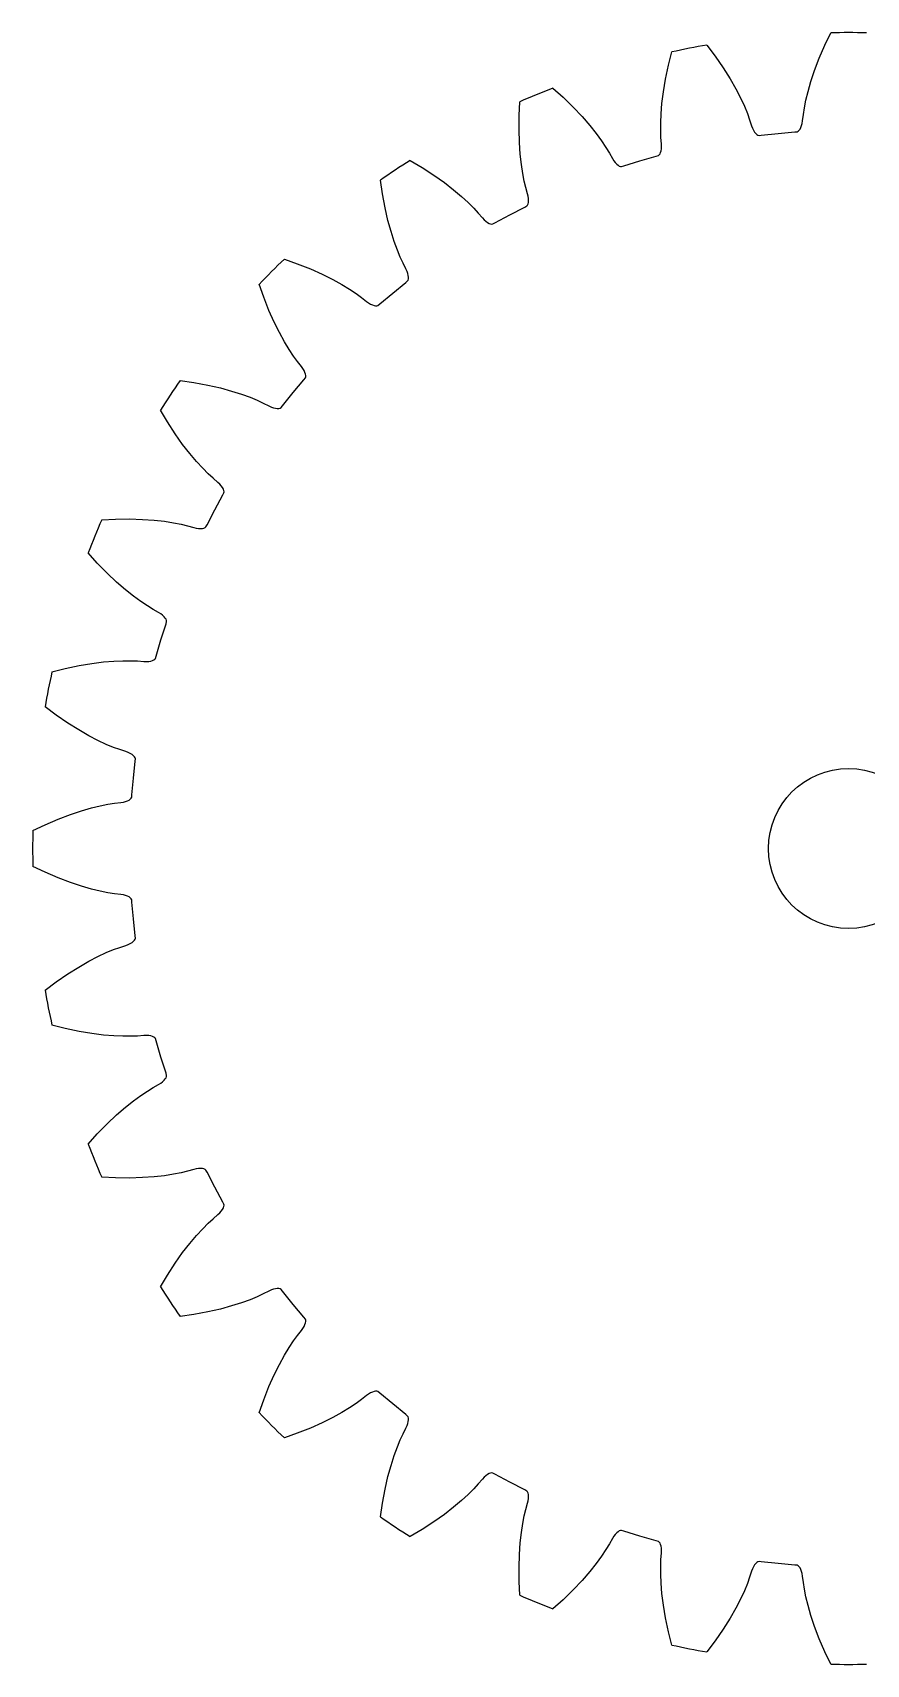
# Model space of a CAD drawing. Extents: x -30.6 to 30.6, y -30.6 to 30.6.
# Drawn here: x -30.6 to 0.7, y -30.6 to 30.6 of the extents above; entities that cross this region are included whole.
import ezdxf

# ---------------------------------------------------------------- set-up
doc = ezdxf.new("R2010")
doc.units = 0

msp = doc.modelspace()

# ---------------------------------------------------------------- linework, layer by layer
msp.add_circle((0, 0), 3)
msp.add_circle((0, 0), 3)
at = {"layer": 'layer0'}
for p, q in [((-5.313, 30.135), (-5.004, 29.722)), ((-1.1, 29.64), (-0.891, 30.127)), ((-0.891, 30.127), (-0.669, 30.593)), ((-6.751, 29.374), (-6.624, 29.874)), ((-5.004, 29.722), (-4.703, 29.285)), ((-1.273, 29.185), (-1.1, 29.64)), ((-6.943, 28.376), (-6.862, 28.855)), ((-6.862, 28.855), (-6.751, 29.374)), ((-4.703, 29.285), (-4.445, 28.873)), ((-4.445, 28.873), (-4.229, 28.494)), ((-1.519, 28.398), (-1.411, 28.772)), ((-1.411, 28.772), (-1.273, 29.185)), ((-11.09, 28.52), (-10.706, 28.175)), ((-10.706, 28.175), (-10.326, 27.804)), ((-6.997, 27.944), (-6.943, 28.376)), ((-4.229, 28.494), (-4.051, 28.149)), ((-1.6, 28.064), (-1.519, 28.398)), ((-12.352, 27.493), (-12.325, 28.008)), ((-10.326, 27.804), (-9.992, 27.451)), ((-7.044, 27.213), (-7.03, 27.556)), ((-7.03, 27.556), (-6.997, 27.944)), ((-4.051, 28.149), (-3.906, 27.837)), ((-3.906, 27.837), (-3.794, 27.566)), ((-3.794, 27.566), (-3.709, 27.334)), ((-1.695, 27.532), (-1.657, 27.777)), ((-1.657, 27.777), (-1.6, 28.064)), ((-12.359, 26.962), (-12.352, 27.493)), ((-12.345, 26.476), (-12.359, 26.962)), ((-9.992, 27.451), (-9.707, 27.122)), ((-9.707, 27.122), (-9.464, 26.818)), ((-7.044, 26.92), (-7.044, 27.213)), ((-3.709, 27.334), (-3.635, 27.107)), ((-3.635, 27.107), (-3.599, 27.015)), ((-3.599, 27.015), (-3.561, 26.936)), ((-3.561, 26.936), (-3.521, 26.871)), ((-1.886, 26.904), (-1.851, 26.937)), ((-1.851, 26.937), (-1.819, 26.982)), ((-1.819, 26.982), (-1.789, 27.041)), ((-1.789, 27.041), (-1.763, 27.113)), ((-1.763, 27.113), (-1.741, 27.198)), ((-1.741, 27.198), (-1.723, 27.296)), ((-1.723, 27.296), (-1.695, 27.532)), ((-12.314, 26.042), (-12.345, 26.476)), ((-9.464, 26.818), (-9.262, 26.54)), ((-9.262, 26.54), (-9.099, 26.296)), ((-7.034, 26.673), (-7.044, 26.92)), ((-7.015, 26.435), (-7.034, 26.673)), ((-7.019, 26.248), (-7.013, 26.336)), ((-7.013, 26.336), (-7.015, 26.435)), ((-3.521, 26.871), (-3.48, 26.819)), ((-3.48, 26.819), (-3.439, 26.78)), ((-3.439, 26.78), (-3.399, 26.755)), ((-3.399, 26.755), (-3.358, 26.744)), ((-3.358, 26.744), (-3.272, 26.751)), ((-3.272, 26.751), (-2.642, 26.82)), ((-2.642, 26.82), (-2.01, 26.875)), ((-2.01, 26.875), (-1.923, 26.885)), ((-1.923, 26.885), (-1.886, 26.904)), ((-16.44, 25.808), (-15.997, 25.545)), ((-12.271, 25.655), (-12.314, 26.042)), ((-9.099, 26.296), (-8.97, 26.085)), ((-8.97, 26.085), (-8.853, 25.877)), ((-8.853, 25.877), (-8.8, 25.794)), ((-8.8, 25.794), (-8.747, 25.724)), ((-8.747, 25.724), (-8.695, 25.668)), ((-8.428, 25.598), (-7.823, 25.79)), ((-7.823, 25.79), (-7.214, 25.967)), ((-7.214, 25.967), (-7.131, 25.993)), ((-7.131, 25.993), (-7.099, 26.019)), ((-7.099, 26.019), (-7.071, 26.058)), ((-7.071, 26.058), (-7.048, 26.109)), ((-7.048, 26.109), (-7.03, 26.173)), ((-7.03, 26.173), (-7.019, 26.248)), ((-15.997, 25.545), (-15.552, 25.256)), ((-15.552, 25.256), (-15.156, 24.974)), ((-12.218, 25.316), (-12.271, 25.655)), ((-12.161, 25.028), (-12.218, 25.316)), ((-8.695, 25.668), (-8.645, 25.624)), ((-8.645, 25.624), (-8.598, 25.595)), ((-8.598, 25.595), (-8.553, 25.578)), ((-8.553, 25.578), (-8.511, 25.574)), ((-8.511, 25.574), (-8.428, 25.598)), ((-17.478, 24.555), (-17.552, 25.065)), ((-17.382, 24.033), (-17.478, 24.555)), ((-15.156, 24.974), (-14.811, 24.707)), ((-14.811, 24.707), (-14.514, 24.456)), ((-12.102, 24.788), (-12.161, 25.028)), ((-12.038, 24.559), (-12.102, 24.788)), ((-12.017, 24.462), (-12.038, 24.559)), ((-17.273, 23.559), (-17.382, 24.033)), ((-14.514, 24.456), (-14.262, 24.223)), ((-14.262, 24.223), (-14.054, 24.016)), ((-14.054, 24.016), (-13.887, 23.834)), ((-12.704, 23.768), (-12.142, 24.06)), ((-12.142, 24.06), (-12.065, 24.102)), ((-12.065, 24.102), (-12.039, 24.134)), ((-12.039, 24.134), (-12.019, 24.178)), ((-12.019, 24.178), (-12.006, 24.232)), ((-12.005, 24.375), (-12.017, 24.462)), ((-12.006, 24.232), (-12.001, 24.298)), ((-12.001, 24.298), (-12.005, 24.375)), ((-17.158, 23.139), (-17.273, 23.559)), ((-13.887, 23.834), (-13.732, 23.653)), ((-13.732, 23.653), (-13.663, 23.582)), ((-13.663, 23.582), (-13.598, 23.523)), ((-13.598, 23.523), (-13.536, 23.478)), ((-13.536, 23.478), (-13.478, 23.445)), ((-13.478, 23.445), (-13.426, 23.426)), ((-13.426, 23.426), (-13.379, 23.418)), ((-13.379, 23.418), (-13.337, 23.423)), ((-13.337, 23.423), (-13.26, 23.462)), ((-13.26, 23.462), (-12.704, 23.768)), ((-17.04, 22.768), (-17.158, 23.139)), ((-16.922, 22.446), (-17.04, 22.768)), ((-21.16, 22.105), (-20.673, 21.933)), ((-16.81, 22.175), (-16.922, 22.446)), ((-16.706, 21.951), (-16.81, 22.175)), ((-20.673, 21.933), (-20.18, 21.736)), ((-20.18, 21.736), (-19.737, 21.537)), ((-19.737, 21.537), (-19.347, 21.343)), ((-16.598, 21.738), (-16.706, 21.951)), ((-16.558, 21.647), (-16.598, 21.738)), ((-16.529, 21.564), (-16.558, 21.647)), ((-16.511, 21.49), (-16.529, 21.564)), ((-16.503, 21.425), (-16.511, 21.49)), ((-16.505, 21.368), (-16.503, 21.425)), ((-21.933, 20.673), (-22.105, 21.16)), ((-19.347, 21.343), (-19.006, 21.154)), ((-19.006, 21.154), (-18.713, 20.976)), ((-18.713, 20.976), (-18.469, 20.813)), ((-18.469, 20.813), (-18.27, 20.667)), ((-17.582, 20.425), (-17.097, 20.833)), ((-17.097, 20.833), (-16.602, 21.229)), ((-16.602, 21.229), (-16.536, 21.285)), ((-16.536, 21.285), (-16.516, 21.322)), ((-16.516, 21.322), (-16.505, 21.368)), ((-21.736, 20.18), (-21.933, 20.673)), ((-18.27, 20.667), (-18.082, 20.52)), ((-18.082, 20.52), (-18.001, 20.463)), ((-18.001, 20.463), (-17.925, 20.419)), ((-17.925, 20.419), (-17.856, 20.386)), ((-17.856, 20.386), (-17.793, 20.365)), ((-17.793, 20.365), (-17.738, 20.356)), ((-17.738, 20.356), (-17.69, 20.358)), ((-17.69, 20.358), (-17.65, 20.371)), ((-17.65, 20.371), (-17.582, 20.425)), ((-21.537, 19.737), (-21.736, 20.18)), ((-21.343, 19.347), (-21.537, 19.737)), ((-21.154, 19.006), (-21.343, 19.347)), ((-20.976, 18.713), (-21.154, 19.006)), ((-20.813, 18.469), (-20.976, 18.713)), ((-20.667, 18.27), (-20.813, 18.469)), ((-20.52, 18.082), (-20.667, 18.27)), ((-20.463, 18.001), (-20.52, 18.082)), ((-20.419, 17.925), (-20.463, 18.001)), ((-20.386, 17.856), (-20.419, 17.925)), ((-20.365, 17.793), (-20.386, 17.856)), ((-20.356, 17.738), (-20.365, 17.793)), ((-25.065, 17.552), (-24.555, 17.478)), ((-24.555, 17.478), (-24.033, 17.382)), ((-24.033, 17.382), (-23.559, 17.273)), ((-23.559, 17.273), (-23.139, 17.158)), ((-23.139, 17.158), (-22.768, 17.04)), ((-20.833, 17.097), (-20.425, 17.582)), ((-20.425, 17.582), (-20.371, 17.65)), ((-20.371, 17.65), (-20.358, 17.69)), ((-20.358, 17.69), (-20.356, 17.738)), ((-22.768, 17.04), (-22.446, 16.922)), ((-22.446, 16.922), (-22.175, 16.81)), ((-22.175, 16.81), (-21.951, 16.706)), ((-21.951, 16.706), (-21.738, 16.598)), ((-21.738, 16.598), (-21.647, 16.558)), ((-21.647, 16.558), (-21.564, 16.529)), ((-21.564, 16.529), (-21.49, 16.511)), ((-21.322, 16.516), (-21.285, 16.536)), ((-21.285, 16.536), (-21.229, 16.602)), ((-21.229, 16.602), (-20.833, 17.097)), ((-25.545, 15.997), (-25.808, 16.44)), ((-25.256, 15.552), (-25.545, 15.997)), ((-21.49, 16.511), (-21.425, 16.503)), ((-21.425, 16.503), (-21.368, 16.505)), ((-21.368, 16.505), (-21.322, 16.516)), ((-24.974, 15.156), (-25.256, 15.552)), ((-24.707, 14.811), (-24.974, 15.156)), ((-24.456, 14.514), (-24.707, 14.811)), ((-24.223, 14.262), (-24.456, 14.514)), ((-24.016, 14.054), (-24.223, 14.262)), ((-23.834, 13.887), (-24.016, 14.054)), ((-23.653, 13.732), (-23.834, 13.887)), ((-23.582, 13.663), (-23.653, 13.732)), ((-23.523, 13.598), (-23.582, 13.663)), ((-23.478, 13.536), (-23.523, 13.598)), ((-23.445, 13.478), (-23.478, 13.536)), ((-23.426, 13.426), (-23.445, 13.478)), ((-23.768, 12.704), (-23.462, 13.26)), ((-23.462, 13.26), (-23.423, 13.337)), ((-23.418, 13.379), (-23.426, 13.426)), ((-23.423, 13.337), (-23.418, 13.379)), ((-28.008, 12.325), (-27.493, 12.352)), ((-27.493, 12.352), (-26.962, 12.359)), ((-26.962, 12.359), (-26.476, 12.345)), ((-26.476, 12.345), (-26.042, 12.314)), ((-26.042, 12.314), (-25.655, 12.271)), ((-25.655, 12.271), (-25.316, 12.218)), ((-24.06, 12.142), (-23.768, 12.704)), ((-25.316, 12.218), (-25.028, 12.161)), ((-25.028, 12.161), (-24.788, 12.102)), ((-24.788, 12.102), (-24.559, 12.038)), ((-24.559, 12.038), (-24.462, 12.017)), ((-24.462, 12.017), (-24.375, 12.005)), ((-24.375, 12.005), (-24.298, 12.001)), ((-24.298, 12.001), (-24.232, 12.006)), ((-24.232, 12.006), (-24.178, 12.019)), ((-24.178, 12.019), (-24.134, 12.039)), ((-24.134, 12.039), (-24.102, 12.065)), ((-24.102, 12.065), (-24.06, 12.142)), ((-28.175, 10.706), (-28.52, 11.09)), ((-27.804, 10.326), (-28.175, 10.706)), ((-27.451, 9.992), (-27.804, 10.326)), ((-27.122, 9.707), (-27.451, 9.992)), ((-26.818, 9.464), (-27.122, 9.707)), ((-26.54, 9.262), (-26.818, 9.464)), ((-26.296, 9.099), (-26.54, 9.262)), ((-26.085, 8.97), (-26.296, 9.099)), ((-25.877, 8.853), (-26.085, 8.97)), ((-25.794, 8.8), (-25.877, 8.853)), ((-25.724, 8.747), (-25.794, 8.8)), ((-25.668, 8.695), (-25.724, 8.747)), ((-25.624, 8.645), (-25.668, 8.695)), ((-25.595, 8.598), (-25.624, 8.645)), ((-25.578, 8.553), (-25.595, 8.598)), ((-25.79, 7.823), (-25.598, 8.428)), ((-25.598, 8.428), (-25.574, 8.511)), ((-25.574, 8.511), (-25.578, 8.553)), ((-25.967, 7.214), (-25.79, 7.823)), ((-29.874, 6.624), (-29.374, 6.751)), ((-29.374, 6.751), (-28.855, 6.862)), ((-28.855, 6.862), (-28.376, 6.943)), ((-28.376, 6.943), (-27.944, 6.997)), ((-27.944, 6.997), (-27.556, 7.03)), ((-27.556, 7.03), (-27.213, 7.044)), ((-27.213, 7.044), (-26.92, 7.044)), ((-26.92, 7.044), (-26.673, 7.034)), ((-26.673, 7.034), (-26.435, 7.015)), ((-26.435, 7.015), (-26.336, 7.013)), ((-26.336, 7.013), (-26.248, 7.019)), ((-26.248, 7.019), (-26.173, 7.03)), ((-26.173, 7.03), (-26.109, 7.048)), ((-26.109, 7.048), (-26.058, 7.071)), ((-26.058, 7.071), (-26.019, 7.099)), ((-26.019, 7.099), (-25.993, 7.131)), ((-25.993, 7.131), (-25.967, 7.214)), ((-29.722, 5.004), (-30.135, 5.313)), ((-29.285, 4.703), (-29.722, 5.004)), ((-28.873, 4.445), (-29.285, 4.703)), ((-28.494, 4.229), (-28.873, 4.445)), ((-28.149, 4.051), (-28.494, 4.229)), ((-27.837, 3.906), (-28.149, 4.051)), ((-27.566, 3.794), (-27.837, 3.906)), ((-27.334, 3.709), (-27.566, 3.794)), ((-27.107, 3.635), (-27.334, 3.709)), ((-27.015, 3.599), (-27.107, 3.635)), ((-26.936, 3.561), (-27.015, 3.599)), ((-26.871, 3.521), (-26.936, 3.561)), ((-26.819, 3.48), (-26.871, 3.521)), ((-26.82, 2.642), (-26.751, 3.272)), ((-26.78, 3.439), (-26.819, 3.48)), ((-26.755, 3.399), (-26.78, 3.439)), ((-26.744, 3.358), (-26.755, 3.399)), ((-26.751, 3.272), (-26.744, 3.358)), ((-26.875, 2.01), (-26.82, 2.642)), ((-26.982, 1.819), (-26.937, 1.851)), ((-26.937, 1.851), (-26.904, 1.886)), ((-26.904, 1.886), (-26.885, 1.923)), ((-26.885, 1.923), (-26.875, 2.01)), ((-29.64, 1.1), (-29.185, 1.273)), ((-29.185, 1.273), (-28.772, 1.411)), ((-28.772, 1.411), (-28.398, 1.519)), ((-28.398, 1.519), (-28.064, 1.6)), ((-28.064, 1.6), (-27.777, 1.657)), ((-27.777, 1.657), (-27.532, 1.695)), ((-27.532, 1.695), (-27.296, 1.723)), ((-27.296, 1.723), (-27.198, 1.741)), ((-27.198, 1.741), (-27.113, 1.763)), ((-27.113, 1.763), (-27.041, 1.789)), ((-27.041, 1.789), (-26.982, 1.819)), ((-30.593, 0.669), (-30.127, 0.891)), ((-30.127, 0.891), (-29.64, 1.1)), ((-30.127, -0.891), (-30.593, -0.669)), ((-29.64, -1.1), (-30.127, -0.891)), ((-29.185, -1.273), (-29.64, -1.1)), ((-28.772, -1.411), (-29.185, -1.273)), ((-28.398, -1.519), (-28.772, -1.411)), ((-28.064, -1.6), (-28.398, -1.519)), ((-27.777, -1.657), (-28.064, -1.6)), ((-27.532, -1.695), (-27.777, -1.657)), ((-27.296, -1.723), (-27.532, -1.695)), ((-27.198, -1.741), (-27.296, -1.723)), ((-27.113, -1.763), (-27.198, -1.741)), ((-27.041, -1.789), (-27.113, -1.763)), ((-26.982, -1.819), (-27.041, -1.789)), ((-26.937, -1.851), (-26.982, -1.819)), ((-26.904, -1.886), (-26.937, -1.851)), ((-26.885, -1.923), (-26.904, -1.886)), ((-26.875, -2.01), (-26.885, -1.923)), ((-26.82, -2.642), (-26.875, -2.01)), ((-26.751, -3.272), (-26.82, -2.642)), ((-27.334, -3.709), (-27.107, -3.635)), ((-27.107, -3.635), (-27.015, -3.599)), ((-27.015, -3.599), (-26.936, -3.561)), ((-26.936, -3.561), (-26.871, -3.521)), ((-26.871, -3.521), (-26.819, -3.48)), ((-26.819, -3.48), (-26.78, -3.439)), ((-26.78, -3.439), (-26.755, -3.399)), ((-26.755, -3.399), (-26.744, -3.358)), ((-26.744, -3.358), (-26.751, -3.272)), ((-28.873, -4.445), (-28.494, -4.229)), ((-28.494, -4.229), (-28.149, -4.051)), ((-28.149, -4.051), (-27.837, -3.906)), ((-27.837, -3.906), (-27.566, -3.794)), ((-27.566, -3.794), (-27.334, -3.709)), ((-29.722, -5.004), (-29.285, -4.703)), ((-29.285, -4.703), (-28.873, -4.445)), ((-30.135, -5.313), (-29.722, -5.004)), ((-29.374, -6.751), (-29.874, -6.624)), ((-28.855, -6.862), (-29.374, -6.751)), ((-28.376, -6.943), (-28.855, -6.862)), ((-27.944, -6.997), (-28.376, -6.943)), ((-27.556, -7.03), (-27.944, -6.997)), ((-27.213, -7.044), (-27.556, -7.03)), ((-26.92, -7.044), (-27.213, -7.044)), ((-26.673, -7.034), (-26.92, -7.044)), ((-26.435, -7.015), (-26.673, -7.034)), ((-26.336, -7.013), (-26.435, -7.015)), ((-26.248, -7.019), (-26.336, -7.013)), ((-26.173, -7.03), (-26.248, -7.019)), ((-26.109, -7.048), (-26.173, -7.03)), ((-26.058, -7.071), (-26.109, -7.048)), ((-26.019, -7.099), (-26.058, -7.071)), ((-25.993, -7.131), (-26.019, -7.099)), ((-25.967, -7.214), (-25.993, -7.131)), ((-25.79, -7.823), (-25.967, -7.214)), ((-25.598, -8.428), (-25.79, -7.823)), ((-25.574, -8.511), (-25.598, -8.428)), ((-25.595, -8.598), (-25.578, -8.553)), ((-25.578, -8.553), (-25.574, -8.511)), ((-26.54, -9.262), (-26.296, -9.099)), ((-26.296, -9.099), (-26.085, -8.97)), ((-26.085, -8.97), (-25.877, -8.853)), ((-25.877, -8.853), (-25.794, -8.8)), ((-25.794, -8.8), (-25.724, -8.747)), ((-25.724, -8.747), (-25.668, -8.695)), ((-25.668, -8.695), (-25.624, -8.645)), ((-25.624, -8.645), (-25.595, -8.598)), ((-27.451, -9.992), (-27.122, -9.707)), ((-27.122, -9.707), (-26.818, -9.464)), ((-26.818, -9.464), (-26.54, -9.262)), ((-28.175, -10.706), (-27.804, -10.326)), ((-27.804, -10.326), (-27.451, -9.992)), ((-28.52, -11.09), (-28.175, -10.706)), ((-25.316, -12.218), (-25.655, -12.271)), ((-25.028, -12.161), (-25.316, -12.218)), ((-24.788, -12.102), (-25.028, -12.161)), ((-24.559, -12.038), (-24.788, -12.102)), ((-24.462, -12.017), (-24.559, -12.038)), ((-24.375, -12.005), (-24.462, -12.017)), ((-24.298, -12.001), (-24.375, -12.005)), ((-24.232, -12.006), (-24.298, -12.001)), ((-24.178, -12.019), (-24.232, -12.006)), ((-24.134, -12.039), (-24.178, -12.019)), ((-24.102, -12.065), (-24.134, -12.039)), ((-24.06, -12.142), (-24.102, -12.065)), ((-23.768, -12.704), (-24.06, -12.142)), ((-27.493, -12.352), (-28.008, -12.325)), ((-26.962, -12.359), (-27.493, -12.352)), ((-26.476, -12.345), (-26.962, -12.359)), ((-26.042, -12.314), (-26.476, -12.345)), ((-25.655, -12.271), (-26.042, -12.314)), ((-23.462, -13.26), (-23.768, -12.704)), ((-23.423, -13.337), (-23.462, -13.26)), ((-23.445, -13.478), (-23.426, -13.426)), ((-23.426, -13.426), (-23.418, -13.379)), ((-23.418, -13.379), (-23.423, -13.337)), ((-24.223, -14.262), (-24.016, -14.054)), ((-24.016, -14.054), (-23.834, -13.887)), ((-23.834, -13.887), (-23.653, -13.732)), ((-23.653, -13.732), (-23.582, -13.663)), ((-23.582, -13.663), (-23.523, -13.598)), ((-23.523, -13.598), (-23.478, -13.536)), ((-23.478, -13.536), (-23.445, -13.478)), ((-24.707, -14.811), (-24.456, -14.514)), ((-24.456, -14.514), (-24.223, -14.262)), ((-25.256, -15.552), (-24.974, -15.156)), ((-24.974, -15.156), (-24.707, -14.811)), ((-25.545, -15.997), (-25.256, -15.552)), ((-25.808, -16.44), (-25.545, -15.997)), ((-21.49, -16.511), (-21.564, -16.529)), ((-21.425, -16.503), (-21.49, -16.511)), ((-21.368, -16.505), (-21.425, -16.503)), ((-21.322, -16.516), (-21.368, -16.505)), ((-21.285, -16.536), (-21.322, -16.516)), ((-22.768, -17.04), (-23.139, -17.158)), ((-22.446, -16.922), (-22.768, -17.04)), ((-22.175, -16.81), (-22.446, -16.922)), ((-21.951, -16.706), (-22.175, -16.81)), ((-21.738, -16.598), (-21.951, -16.706)), ((-21.647, -16.558), (-21.738, -16.598)), ((-21.564, -16.529), (-21.647, -16.558)), ((-21.229, -16.602), (-21.285, -16.536)), ((-20.833, -17.097), (-21.229, -16.602)), ((-20.425, -17.582), (-20.833, -17.097)), ((-24.555, -17.478), (-25.065, -17.552)), ((-24.033, -17.382), (-24.555, -17.478)), ((-23.559, -17.273), (-24.033, -17.382)), ((-23.139, -17.158), (-23.559, -17.273)), ((-20.371, -17.65), (-20.425, -17.582)), ((-20.358, -17.69), (-20.371, -17.65)), ((-20.365, -17.793), (-20.356, -17.738)), ((-20.356, -17.738), (-20.358, -17.69)), ((-20.813, -18.469), (-20.667, -18.27)), ((-20.667, -18.27), (-20.52, -18.082)), ((-20.52, -18.082), (-20.463, -18.001)), ((-20.463, -18.001), (-20.419, -17.925)), ((-20.419, -17.925), (-20.386, -17.856)), ((-20.386, -17.856), (-20.365, -17.793)), ((-21.154, -19.006), (-20.976, -18.713)), ((-20.976, -18.713), (-20.813, -18.469)), ((-21.537, -19.737), (-21.343, -19.347)), ((-21.343, -19.347), (-21.154, -19.006)), ((-21.933, -20.673), (-21.736, -20.18)), ((-21.736, -20.18), (-21.537, -19.737)), ((-22.105, -21.16), (-21.933, -20.673)), ((-18.27, -20.667), (-18.469, -20.813)), ((-18.082, -20.52), (-18.27, -20.667)), ((-18.001, -20.463), (-18.082, -20.52)), ((-17.925, -20.419), (-18.001, -20.463)), ((-17.856, -20.386), (-17.925, -20.419)), ((-17.793, -20.365), (-17.856, -20.386)), ((-17.738, -20.356), (-17.793, -20.365)), ((-17.69, -20.358), (-17.738, -20.356)), ((-17.65, -20.371), (-17.69, -20.358)), ((-17.582, -20.425), (-17.65, -20.371)), ((-17.097, -20.833), (-17.582, -20.425)), ((-19.347, -21.343), (-19.737, -21.537)), ((-19.006, -21.154), (-19.347, -21.343)), ((-18.713, -20.976), (-19.006, -21.154)), ((-18.469, -20.813), (-18.713, -20.976)), ((-16.602, -21.229), (-17.097, -20.833)), ((-16.536, -21.285), (-16.602, -21.229)), ((-16.516, -21.322), (-16.536, -21.285)), ((-16.505, -21.368), (-16.516, -21.322)), ((-16.503, -21.425), (-16.505, -21.368)), ((-20.673, -21.933), (-21.16, -22.105)), ((-20.18, -21.736), (-20.673, -21.933)), ((-19.737, -21.537), (-20.18, -21.736)), ((-16.81, -22.175), (-16.706, -21.951)), ((-16.706, -21.951), (-16.598, -21.738)), ((-16.598, -21.738), (-16.558, -21.647)), ((-16.558, -21.647), (-16.529, -21.564)), ((-16.529, -21.564), (-16.511, -21.49)), ((-16.511, -21.49), (-16.503, -21.425)), ((-17.04, -22.768), (-16.922, -22.446)), ((-16.922, -22.446), (-16.81, -22.175)), ((-17.273, -23.559), (-17.158, -23.139)), ((-17.158, -23.139), (-17.04, -22.768)), ((-17.382, -24.033), (-17.273, -23.559)), ((-13.887, -23.834), (-14.054, -24.016)), ((-13.732, -23.653), (-13.887, -23.834)), ((-13.663, -23.582), (-13.732, -23.653)), ((-13.598, -23.523), (-13.663, -23.582)), ((-13.536, -23.478), (-13.598, -23.523)), ((-13.478, -23.445), (-13.536, -23.478)), ((-13.426, -23.426), (-13.478, -23.445)), ((-13.379, -23.418), (-13.426, -23.426)), ((-13.337, -23.423), (-13.379, -23.418)), ((-13.26, -23.462), (-13.337, -23.423)), ((-12.704, -23.768), (-13.26, -23.462)), ((-12.142, -24.06), (-12.704, -23.768)), ((-17.478, -24.555), (-17.382, -24.033)), ((-14.514, -24.456), (-14.811, -24.707)), ((-14.262, -24.223), (-14.514, -24.456)), ((-14.054, -24.016), (-14.262, -24.223)), ((-12.065, -24.102), (-12.142, -24.06)), ((-12.039, -24.134), (-12.065, -24.102)), ((-12.019, -24.178), (-12.039, -24.134)), ((-12.038, -24.559), (-12.017, -24.462)), ((-12.006, -24.232), (-12.019, -24.178)), ((-12.017, -24.462), (-12.005, -24.375)), ((-12.001, -24.298), (-12.006, -24.232)), ((-12.005, -24.375), (-12.001, -24.298)), ((-17.552, -25.065), (-17.478, -24.555)), ((-15.156, -24.974), (-15.552, -25.256)), ((-14.811, -24.707), (-15.156, -24.974)), ((-12.218, -25.316), (-12.161, -25.028)), ((-12.161, -25.028), (-12.102, -24.788)), ((-12.102, -24.788), (-12.038, -24.559)), ((-15.997, -25.545), (-16.44, -25.808)), ((-15.552, -25.256), (-15.997, -25.545)), ((-12.314, -26.042), (-12.271, -25.655)), ((-12.271, -25.655), (-12.218, -25.316)), ((-8.695, -25.668), (-8.747, -25.724)), ((-8.645, -25.624), (-8.695, -25.668)), ((-8.598, -25.595), (-8.645, -25.624)), ((-8.553, -25.578), (-8.598, -25.595)), ((-8.511, -25.574), (-8.553, -25.578)), ((-8.428, -25.598), (-8.511, -25.574)), ((-7.823, -25.79), (-8.428, -25.598)), ((-12.345, -26.476), (-12.314, -26.042)), ((-9.099, -26.296), (-9.262, -26.54)), ((-8.97, -26.085), (-9.099, -26.296)), ((-8.853, -25.877), (-8.97, -26.085)), ((-8.8, -25.794), (-8.853, -25.877)), ((-8.747, -25.724), (-8.8, -25.794)), ((-7.214, -25.967), (-7.823, -25.79)), ((-7.131, -25.993), (-7.214, -25.967)), ((-7.099, -26.019), (-7.131, -25.993)), ((-7.071, -26.058), (-7.099, -26.019)), ((-7.048, -26.109), (-7.071, -26.058)), ((-7.03, -26.173), (-7.048, -26.109)), ((-7.019, -26.248), (-7.03, -26.173)), ((-7.013, -26.336), (-7.019, -26.248)), ((-12.359, -26.962), (-12.345, -26.476)), ((-9.464, -26.818), (-9.707, -27.122)), ((-9.262, -26.54), (-9.464, -26.818)), ((-7.044, -26.92), (-7.034, -26.673)), ((-7.044, -27.213), (-7.044, -26.92)), ((-7.034, -26.673), (-7.015, -26.435)), ((-7.015, -26.435), (-7.013, -26.336)), ((-3.521, -26.871), (-3.561, -26.936)), ((-3.48, -26.819), (-3.521, -26.871)), ((-3.439, -26.78), (-3.48, -26.819)), ((-3.399, -26.755), (-3.439, -26.78)), ((-3.358, -26.744), (-3.399, -26.755)), ((-3.272, -26.751), (-3.358, -26.744)), ((-2.642, -26.82), (-3.272, -26.751)), ((-2.01, -26.875), (-2.642, -26.82)), ((-1.923, -26.885), (-2.01, -26.875)), ((-1.886, -26.904), (-1.923, -26.885)), ((-1.851, -26.937), (-1.886, -26.904)), ((-12.352, -27.493), (-12.359, -26.962)), ((-12.325, -28.008), (-12.352, -27.493)), ((-9.992, -27.451), (-10.326, -27.804)), ((-9.707, -27.122), (-9.992, -27.451)), ((-7.03, -27.556), (-7.044, -27.213)), ((-3.709, -27.334), (-3.794, -27.566)), ((-3.635, -27.107), (-3.709, -27.334)), ((-3.599, -27.015), (-3.635, -27.107)), ((-3.561, -26.936), (-3.599, -27.015)), ((-1.819, -26.982), (-1.851, -26.937)), ((-1.789, -27.041), (-1.819, -26.982)), ((-1.763, -27.113), (-1.789, -27.041)), ((-1.741, -27.198), (-1.763, -27.113)), ((-1.723, -27.296), (-1.741, -27.198)), ((-1.695, -27.532), (-1.723, -27.296)), ((-1.657, -27.777), (-1.695, -27.532)), ((-10.326, -27.804), (-10.706, -28.175)), ((-6.997, -27.944), (-7.03, -27.556)), ((-6.943, -28.376), (-6.997, -27.944)), ((-4.051, -28.149), (-4.229, -28.494)), ((-3.906, -27.837), (-4.051, -28.149)), ((-3.794, -27.566), (-3.906, -27.837)), ((-1.6, -28.064), (-1.657, -27.777)), ((-1.519, -28.398), (-1.6, -28.064)), ((-10.706, -28.175), (-11.09, -28.52)), ((-6.862, -28.855), (-6.943, -28.376)), ((-4.229, -28.494), (-4.445, -28.873)), ((-1.411, -28.772), (-1.519, -28.398)), ((-6.751, -29.374), (-6.862, -28.855)), ((-6.624, -29.874), (-6.751, -29.374)), ((-4.703, -29.285), (-5.004, -29.722)), ((-4.445, -28.873), (-4.703, -29.285)), ((-1.273, -29.185), (-1.411, -28.772)), ((-1.1, -29.64), (-1.273, -29.185)), ((-5.004, -29.722), (-5.313, -30.135)), ((-0.891, -30.127), (-1.1, -29.64)), ((-0.669, -30.593), (-0.891, -30.127))]:
    msp.add_line(p, q, dxfattribs=at)
for start, end in [(88.74806, 91.25194), (99.99806, 102.50194), (111.24806, 113.75194), (122.49806, 125.00194), (133.74806, 136.25194), (144.99806, 147.50194), (156.24806, 158.75194), (167.49806, 170.00194), (178.74806, 181.25194), (189.99806, 192.50194), (201.24806, 203.75194), (212.49806, 215.00194), (223.74806, 226.25194), (234.99806, 237.50194), (246.24806, 248.75194), (257.49806, 260.00194), (268.74806, 271.25194)]:
    msp.add_arc((0, 0), 30.6, start, end, dxfattribs=at)
at = {"layer": 'layer1'}
for p, q in [((-5.313, 30.135), (-5.004, 29.722)), ((-1.1, 29.64), (-0.891, 30.127)), ((-0.891, 30.127), (-0.669, 30.593)), ((-6.751, 29.374), (-6.624, 29.874)), ((-5.004, 29.722), (-4.703, 29.285)), ((-1.273, 29.185), (-1.1, 29.64)), ((-6.943, 28.376), (-6.862, 28.855)), ((-6.862, 28.855), (-6.751, 29.374)), ((-4.703, 29.285), (-4.445, 28.873)), ((-4.445, 28.873), (-4.229, 28.494)), ((-1.519, 28.398), (-1.411, 28.772)), ((-1.411, 28.772), (-1.273, 29.185)), ((-11.09, 28.52), (-10.706, 28.175)), ((-10.706, 28.175), (-10.326, 27.804)), ((-6.997, 27.944), (-6.943, 28.376)), ((-4.229, 28.494), (-4.051, 28.149)), ((-1.6, 28.064), (-1.519, 28.398)), ((-12.352, 27.493), (-12.325, 28.008)), ((-10.326, 27.804), (-9.992, 27.451)), ((-7.044, 27.213), (-7.03, 27.556)), ((-7.03, 27.556), (-6.997, 27.944)), ((-4.051, 28.149), (-3.906, 27.837)), ((-3.906, 27.837), (-3.794, 27.566)), ((-3.794, 27.566), (-3.709, 27.334)), ((-1.695, 27.532), (-1.657, 27.777)), ((-1.657, 27.777), (-1.6, 28.064)), ((-12.359, 26.962), (-12.352, 27.493)), ((-12.345, 26.476), (-12.359, 26.962)), ((-9.992, 27.451), (-9.707, 27.122)), ((-9.707, 27.122), (-9.464, 26.818)), ((-7.044, 26.92), (-7.044, 27.213)), ((-3.709, 27.334), (-3.635, 27.107)), ((-3.635, 27.107), (-3.599, 27.015)), ((-3.599, 27.015), (-3.561, 26.936)), ((-3.561, 26.936), (-3.521, 26.871)), ((-1.886, 26.904), (-1.851, 26.937)), ((-1.851, 26.937), (-1.819, 26.982)), ((-1.819, 26.982), (-1.789, 27.041)), ((-1.789, 27.041), (-1.763, 27.113)), ((-1.763, 27.113), (-1.741, 27.198)), ((-1.741, 27.198), (-1.723, 27.296)), ((-1.723, 27.296), (-1.695, 27.532)), ((-12.314, 26.042), (-12.345, 26.476)), ((-9.464, 26.818), (-9.262, 26.54)), ((-9.262, 26.54), (-9.099, 26.296)), ((-7.034, 26.673), (-7.044, 26.92)), ((-7.015, 26.435), (-7.034, 26.673)), ((-7.019, 26.248), (-7.013, 26.336)), ((-7.013, 26.336), (-7.015, 26.435)), ((-3.521, 26.871), (-3.48, 26.819)), ((-3.48, 26.819), (-3.439, 26.78)), ((-3.439, 26.78), (-3.399, 26.755)), ((-3.399, 26.755), (-3.358, 26.744)), ((-3.358, 26.744), (-3.272, 26.751)), ((-3.272, 26.751), (-2.642, 26.82)), ((-2.642, 26.82), (-2.01, 26.875)), ((-2.01, 26.875), (-1.923, 26.885)), ((-1.923, 26.885), (-1.886, 26.904)), ((-16.44, 25.808), (-15.997, 25.545)), ((-12.271, 25.655), (-12.314, 26.042)), ((-9.099, 26.296), (-8.97, 26.085)), ((-8.97, 26.085), (-8.853, 25.877)), ((-8.853, 25.877), (-8.8, 25.794)), ((-8.8, 25.794), (-8.747, 25.724)), ((-8.747, 25.724), (-8.695, 25.668)), ((-8.428, 25.598), (-7.823, 25.79)), ((-7.823, 25.79), (-7.214, 25.967)), ((-7.214, 25.967), (-7.131, 25.993)), ((-7.131, 25.993), (-7.099, 26.019)), ((-7.099, 26.019), (-7.071, 26.058)), ((-7.071, 26.058), (-7.048, 26.109)), ((-7.048, 26.109), (-7.03, 26.173)), ((-7.03, 26.173), (-7.019, 26.248)), ((-15.997, 25.545), (-15.552, 25.256)), ((-15.552, 25.256), (-15.156, 24.974)), ((-12.218, 25.316), (-12.271, 25.655)), ((-12.161, 25.028), (-12.218, 25.316)), ((-8.695, 25.668), (-8.645, 25.624)), ((-8.645, 25.624), (-8.598, 25.595)), ((-8.598, 25.595), (-8.553, 25.578)), ((-8.553, 25.578), (-8.511, 25.574)), ((-8.511, 25.574), (-8.428, 25.598)), ((-17.478, 24.555), (-17.552, 25.065)), ((-17.382, 24.033), (-17.478, 24.555)), ((-15.156, 24.974), (-14.811, 24.707)), ((-14.811, 24.707), (-14.514, 24.456)), ((-12.102, 24.788), (-12.161, 25.028)), ((-12.038, 24.559), (-12.102, 24.788)), ((-12.017, 24.462), (-12.038, 24.559)), ((-17.273, 23.559), (-17.382, 24.033)), ((-14.514, 24.456), (-14.262, 24.223)), ((-14.262, 24.223), (-14.054, 24.016)), ((-14.054, 24.016), (-13.887, 23.834)), ((-12.704, 23.768), (-12.142, 24.06)), ((-12.142, 24.06), (-12.065, 24.102)), ((-12.065, 24.102), (-12.039, 24.134)), ((-12.039, 24.134), (-12.019, 24.178)), ((-12.019, 24.178), (-12.006, 24.232)), ((-12.005, 24.375), (-12.017, 24.462)), ((-12.006, 24.232), (-12.001, 24.298)), ((-12.001, 24.298), (-12.005, 24.375)), ((-17.158, 23.139), (-17.273, 23.559)), ((-13.887, 23.834), (-13.732, 23.653)), ((-13.732, 23.653), (-13.663, 23.582)), ((-13.663, 23.582), (-13.598, 23.523)), ((-13.598, 23.523), (-13.536, 23.478)), ((-13.536, 23.478), (-13.478, 23.445)), ((-13.478, 23.445), (-13.426, 23.426)), ((-13.426, 23.426), (-13.379, 23.418)), ((-13.379, 23.418), (-13.337, 23.423)), ((-13.337, 23.423), (-13.26, 23.462)), ((-13.26, 23.462), (-12.704, 23.768)), ((-17.04, 22.768), (-17.158, 23.139)), ((-16.922, 22.446), (-17.04, 22.768)), ((-21.16, 22.105), (-20.673, 21.933)), ((-16.81, 22.175), (-16.922, 22.446)), ((-16.706, 21.951), (-16.81, 22.175)), ((-20.673, 21.933), (-20.18, 21.736)), ((-20.18, 21.736), (-19.737, 21.537)), ((-19.737, 21.537), (-19.347, 21.343)), ((-16.598, 21.738), (-16.706, 21.951)), ((-16.558, 21.647), (-16.598, 21.738)), ((-16.529, 21.564), (-16.558, 21.647)), ((-16.511, 21.49), (-16.529, 21.564)), ((-16.503, 21.425), (-16.511, 21.49)), ((-16.505, 21.368), (-16.503, 21.425)), ((-21.933, 20.673), (-22.105, 21.16)), ((-19.347, 21.343), (-19.006, 21.154)), ((-19.006, 21.154), (-18.713, 20.976)), ((-18.713, 20.976), (-18.469, 20.813)), ((-18.469, 20.813), (-18.27, 20.667)), ((-17.582, 20.425), (-17.097, 20.833)), ((-17.097, 20.833), (-16.602, 21.229)), ((-16.602, 21.229), (-16.536, 21.285)), ((-16.536, 21.285), (-16.516, 21.322)), ((-16.516, 21.322), (-16.505, 21.368)), ((-21.736, 20.18), (-21.933, 20.673)), ((-18.27, 20.667), (-18.082, 20.52)), ((-18.082, 20.52), (-18.001, 20.463)), ((-18.001, 20.463), (-17.925, 20.419)), ((-17.925, 20.419), (-17.856, 20.386)), ((-17.856, 20.386), (-17.793, 20.365)), ((-17.793, 20.365), (-17.738, 20.356)), ((-17.738, 20.356), (-17.69, 20.358)), ((-17.69, 20.358), (-17.65, 20.371)), ((-17.65, 20.371), (-17.582, 20.425)), ((-21.537, 19.737), (-21.736, 20.18)), ((-21.343, 19.347), (-21.537, 19.737)), ((-21.154, 19.006), (-21.343, 19.347)), ((-20.976, 18.713), (-21.154, 19.006)), ((-20.813, 18.469), (-20.976, 18.713)), ((-20.667, 18.27), (-20.813, 18.469)), ((-20.52, 18.082), (-20.667, 18.27)), ((-20.463, 18.001), (-20.52, 18.082)), ((-20.419, 17.925), (-20.463, 18.001)), ((-20.386, 17.856), (-20.419, 17.925)), ((-20.365, 17.793), (-20.386, 17.856)), ((-20.356, 17.738), (-20.365, 17.793)), ((-25.065, 17.552), (-24.555, 17.478)), ((-24.555, 17.478), (-24.033, 17.382)), ((-24.033, 17.382), (-23.559, 17.273)), ((-23.559, 17.273), (-23.139, 17.158)), ((-23.139, 17.158), (-22.768, 17.04)), ((-20.833, 17.097), (-20.425, 17.582)), ((-20.425, 17.582), (-20.371, 17.65)), ((-20.371, 17.65), (-20.358, 17.69)), ((-20.358, 17.69), (-20.356, 17.738)), ((-22.768, 17.04), (-22.446, 16.922)), ((-22.446, 16.922), (-22.175, 16.81)), ((-22.175, 16.81), (-21.951, 16.706)), ((-21.951, 16.706), (-21.738, 16.598)), ((-21.738, 16.598), (-21.647, 16.558)), ((-21.647, 16.558), (-21.564, 16.529)), ((-21.564, 16.529), (-21.49, 16.511)), ((-21.322, 16.516), (-21.285, 16.536)), ((-21.285, 16.536), (-21.229, 16.602)), ((-21.229, 16.602), (-20.833, 17.097)), ((-25.545, 15.997), (-25.808, 16.44)), ((-25.256, 15.552), (-25.545, 15.997)), ((-21.49, 16.511), (-21.425, 16.503)), ((-21.425, 16.503), (-21.368, 16.505)), ((-21.368, 16.505), (-21.322, 16.516)), ((-24.974, 15.156), (-25.256, 15.552)), ((-24.707, 14.811), (-24.974, 15.156)), ((-24.456, 14.514), (-24.707, 14.811)), ((-24.223, 14.262), (-24.456, 14.514)), ((-24.016, 14.054), (-24.223, 14.262)), ((-23.834, 13.887), (-24.016, 14.054)), ((-23.653, 13.732), (-23.834, 13.887)), ((-23.582, 13.663), (-23.653, 13.732)), ((-23.523, 13.598), (-23.582, 13.663)), ((-23.478, 13.536), (-23.523, 13.598)), ((-23.445, 13.478), (-23.478, 13.536)), ((-23.426, 13.426), (-23.445, 13.478)), ((-23.768, 12.704), (-23.462, 13.26)), ((-23.462, 13.26), (-23.423, 13.337)), ((-23.418, 13.379), (-23.426, 13.426)), ((-23.423, 13.337), (-23.418, 13.379)), ((-28.008, 12.325), (-27.493, 12.352)), ((-27.493, 12.352), (-26.962, 12.359)), ((-26.962, 12.359), (-26.476, 12.345)), ((-26.476, 12.345), (-26.042, 12.314)), ((-26.042, 12.314), (-25.655, 12.271)), ((-25.655, 12.271), (-25.316, 12.218)), ((-24.06, 12.142), (-23.768, 12.704)), ((-25.316, 12.218), (-25.028, 12.161)), ((-25.028, 12.161), (-24.788, 12.102)), ((-24.788, 12.102), (-24.559, 12.038)), ((-24.559, 12.038), (-24.462, 12.017)), ((-24.462, 12.017), (-24.375, 12.005)), ((-24.375, 12.005), (-24.298, 12.001)), ((-24.298, 12.001), (-24.232, 12.006)), ((-24.232, 12.006), (-24.178, 12.019)), ((-24.178, 12.019), (-24.134, 12.039)), ((-24.134, 12.039), (-24.102, 12.065)), ((-24.102, 12.065), (-24.06, 12.142)), ((-28.175, 10.706), (-28.52, 11.09)), ((-27.804, 10.326), (-28.175, 10.706)), ((-27.451, 9.992), (-27.804, 10.326)), ((-27.122, 9.707), (-27.451, 9.992)), ((-26.818, 9.464), (-27.122, 9.707)), ((-26.54, 9.262), (-26.818, 9.464)), ((-26.296, 9.099), (-26.54, 9.262)), ((-26.085, 8.97), (-26.296, 9.099)), ((-25.877, 8.853), (-26.085, 8.97)), ((-25.794, 8.8), (-25.877, 8.853)), ((-25.724, 8.747), (-25.794, 8.8)), ((-25.668, 8.695), (-25.724, 8.747)), ((-25.624, 8.645), (-25.668, 8.695)), ((-25.595, 8.598), (-25.624, 8.645)), ((-25.578, 8.553), (-25.595, 8.598)), ((-25.79, 7.823), (-25.598, 8.428)), ((-25.598, 8.428), (-25.574, 8.511)), ((-25.574, 8.511), (-25.578, 8.553)), ((-25.967, 7.214), (-25.79, 7.823)), ((-29.874, 6.624), (-29.374, 6.751)), ((-29.374, 6.751), (-28.855, 6.862)), ((-28.855, 6.862), (-28.376, 6.943)), ((-28.376, 6.943), (-27.944, 6.997)), ((-27.944, 6.997), (-27.556, 7.03)), ((-27.556, 7.03), (-27.213, 7.044)), ((-27.213, 7.044), (-26.92, 7.044)), ((-26.92, 7.044), (-26.673, 7.034)), ((-26.673, 7.034), (-26.435, 7.015)), ((-26.435, 7.015), (-26.336, 7.013)), ((-26.336, 7.013), (-26.248, 7.019)), ((-26.248, 7.019), (-26.173, 7.03)), ((-26.173, 7.03), (-26.109, 7.048)), ((-26.109, 7.048), (-26.058, 7.071)), ((-26.058, 7.071), (-26.019, 7.099)), ((-26.019, 7.099), (-25.993, 7.131)), ((-25.993, 7.131), (-25.967, 7.214)), ((-29.722, 5.004), (-30.135, 5.313)), ((-29.285, 4.703), (-29.722, 5.004)), ((-28.873, 4.445), (-29.285, 4.703)), ((-28.494, 4.229), (-28.873, 4.445)), ((-28.149, 4.051), (-28.494, 4.229)), ((-27.837, 3.906), (-28.149, 4.051)), ((-27.566, 3.794), (-27.837, 3.906)), ((-27.334, 3.709), (-27.566, 3.794)), ((-27.107, 3.635), (-27.334, 3.709)), ((-27.015, 3.599), (-27.107, 3.635)), ((-26.936, 3.561), (-27.015, 3.599)), ((-26.871, 3.521), (-26.936, 3.561)), ((-26.819, 3.48), (-26.871, 3.521)), ((-26.82, 2.642), (-26.751, 3.272)), ((-26.78, 3.439), (-26.819, 3.48)), ((-26.755, 3.399), (-26.78, 3.439)), ((-26.744, 3.358), (-26.755, 3.399)), ((-26.751, 3.272), (-26.744, 3.358)), ((-26.875, 2.01), (-26.82, 2.642)), ((-26.982, 1.819), (-26.937, 1.851)), ((-26.937, 1.851), (-26.904, 1.886)), ((-26.904, 1.886), (-26.885, 1.923)), ((-26.885, 1.923), (-26.875, 2.01)), ((-29.64, 1.1), (-29.185, 1.273)), ((-29.185, 1.273), (-28.772, 1.411)), ((-28.772, 1.411), (-28.398, 1.519)), ((-28.398, 1.519), (-28.064, 1.6)), ((-28.064, 1.6), (-27.777, 1.657)), ((-27.777, 1.657), (-27.532, 1.695)), ((-27.532, 1.695), (-27.296, 1.723)), ((-27.296, 1.723), (-27.198, 1.741)), ((-27.198, 1.741), (-27.113, 1.763)), ((-27.113, 1.763), (-27.041, 1.789)), ((-27.041, 1.789), (-26.982, 1.819)), ((-30.593, 0.669), (-30.127, 0.891)), ((-30.127, 0.891), (-29.64, 1.1)), ((-30.127, -0.891), (-30.593, -0.669)), ((-29.64, -1.1), (-30.127, -0.891)), ((-29.185, -1.273), (-29.64, -1.1)), ((-28.772, -1.411), (-29.185, -1.273)), ((-28.398, -1.519), (-28.772, -1.411)), ((-28.064, -1.6), (-28.398, -1.519)), ((-27.777, -1.657), (-28.064, -1.6)), ((-27.532, -1.695), (-27.777, -1.657)), ((-27.296, -1.723), (-27.532, -1.695)), ((-27.198, -1.741), (-27.296, -1.723)), ((-27.113, -1.763), (-27.198, -1.741)), ((-27.041, -1.789), (-27.113, -1.763)), ((-26.982, -1.819), (-27.041, -1.789)), ((-26.937, -1.851), (-26.982, -1.819)), ((-26.904, -1.886), (-26.937, -1.851)), ((-26.885, -1.923), (-26.904, -1.886)), ((-26.875, -2.01), (-26.885, -1.923)), ((-26.82, -2.642), (-26.875, -2.01)), ((-26.751, -3.272), (-26.82, -2.642)), ((-27.334, -3.709), (-27.107, -3.635)), ((-27.107, -3.635), (-27.015, -3.599)), ((-27.015, -3.599), (-26.936, -3.561)), ((-26.936, -3.561), (-26.871, -3.521)), ((-26.871, -3.521), (-26.819, -3.48)), ((-26.819, -3.48), (-26.78, -3.439)), ((-26.78, -3.439), (-26.755, -3.399)), ((-26.755, -3.399), (-26.744, -3.358)), ((-26.744, -3.358), (-26.751, -3.272)), ((-28.873, -4.445), (-28.494, -4.229)), ((-28.494, -4.229), (-28.149, -4.051)), ((-28.149, -4.051), (-27.837, -3.906)), ((-27.837, -3.906), (-27.566, -3.794)), ((-27.566, -3.794), (-27.334, -3.709)), ((-29.722, -5.004), (-29.285, -4.703)), ((-29.285, -4.703), (-28.873, -4.445)), ((-30.135, -5.313), (-29.722, -5.004)), ((-29.374, -6.751), (-29.874, -6.624)), ((-28.855, -6.862), (-29.374, -6.751)), ((-28.376, -6.943), (-28.855, -6.862)), ((-27.944, -6.997), (-28.376, -6.943)), ((-27.556, -7.03), (-27.944, -6.997)), ((-27.213, -7.044), (-27.556, -7.03)), ((-26.92, -7.044), (-27.213, -7.044)), ((-26.673, -7.034), (-26.92, -7.044)), ((-26.435, -7.015), (-26.673, -7.034)), ((-26.336, -7.013), (-26.435, -7.015)), ((-26.248, -7.019), (-26.336, -7.013)), ((-26.173, -7.03), (-26.248, -7.019)), ((-26.109, -7.048), (-26.173, -7.03)), ((-26.058, -7.071), (-26.109, -7.048)), ((-26.019, -7.099), (-26.058, -7.071)), ((-25.993, -7.131), (-26.019, -7.099)), ((-25.967, -7.214), (-25.993, -7.131)), ((-25.79, -7.823), (-25.967, -7.214)), ((-25.598, -8.428), (-25.79, -7.823)), ((-25.574, -8.511), (-25.598, -8.428)), ((-25.595, -8.598), (-25.578, -8.553)), ((-25.578, -8.553), (-25.574, -8.511)), ((-26.54, -9.262), (-26.296, -9.099)), ((-26.296, -9.099), (-26.085, -8.97)), ((-26.085, -8.97), (-25.877, -8.853)), ((-25.877, -8.853), (-25.794, -8.8)), ((-25.794, -8.8), (-25.724, -8.747)), ((-25.724, -8.747), (-25.668, -8.695)), ((-25.668, -8.695), (-25.624, -8.645)), ((-25.624, -8.645), (-25.595, -8.598)), ((-27.451, -9.992), (-27.122, -9.707)), ((-27.122, -9.707), (-26.818, -9.464)), ((-26.818, -9.464), (-26.54, -9.262)), ((-28.175, -10.706), (-27.804, -10.326)), ((-27.804, -10.326), (-27.451, -9.992)), ((-28.52, -11.09), (-28.175, -10.706)), ((-25.316, -12.218), (-25.655, -12.271)), ((-25.028, -12.161), (-25.316, -12.218)), ((-24.788, -12.102), (-25.028, -12.161)), ((-24.559, -12.038), (-24.788, -12.102)), ((-24.462, -12.017), (-24.559, -12.038)), ((-24.375, -12.005), (-24.462, -12.017)), ((-24.298, -12.001), (-24.375, -12.005)), ((-24.232, -12.006), (-24.298, -12.001)), ((-24.178, -12.019), (-24.232, -12.006)), ((-24.134, -12.039), (-24.178, -12.019)), ((-24.102, -12.065), (-24.134, -12.039)), ((-24.06, -12.142), (-24.102, -12.065)), ((-23.768, -12.704), (-24.06, -12.142)), ((-27.493, -12.352), (-28.008, -12.325)), ((-26.962, -12.359), (-27.493, -12.352)), ((-26.476, -12.345), (-26.962, -12.359)), ((-26.042, -12.314), (-26.476, -12.345)), ((-25.655, -12.271), (-26.042, -12.314)), ((-23.462, -13.26), (-23.768, -12.704)), ((-23.423, -13.337), (-23.462, -13.26)), ((-23.445, -13.478), (-23.426, -13.426)), ((-23.426, -13.426), (-23.418, -13.379)), ((-23.418, -13.379), (-23.423, -13.337)), ((-24.223, -14.262), (-24.016, -14.054)), ((-24.016, -14.054), (-23.834, -13.887)), ((-23.834, -13.887), (-23.653, -13.732)), ((-23.653, -13.732), (-23.582, -13.663)), ((-23.582, -13.663), (-23.523, -13.598)), ((-23.523, -13.598), (-23.478, -13.536)), ((-23.478, -13.536), (-23.445, -13.478)), ((-24.707, -14.811), (-24.456, -14.514)), ((-24.456, -14.514), (-24.223, -14.262)), ((-25.256, -15.552), (-24.974, -15.156)), ((-24.974, -15.156), (-24.707, -14.811)), ((-25.545, -15.997), (-25.256, -15.552)), ((-25.808, -16.44), (-25.545, -15.997)), ((-21.49, -16.511), (-21.564, -16.529)), ((-21.425, -16.503), (-21.49, -16.511)), ((-21.368, -16.505), (-21.425, -16.503)), ((-21.322, -16.516), (-21.368, -16.505)), ((-21.285, -16.536), (-21.322, -16.516)), ((-22.768, -17.04), (-23.139, -17.158)), ((-22.446, -16.922), (-22.768, -17.04)), ((-22.175, -16.81), (-22.446, -16.922)), ((-21.951, -16.706), (-22.175, -16.81)), ((-21.738, -16.598), (-21.951, -16.706)), ((-21.647, -16.558), (-21.738, -16.598)), ((-21.564, -16.529), (-21.647, -16.558)), ((-21.229, -16.602), (-21.285, -16.536)), ((-20.833, -17.097), (-21.229, -16.602)), ((-20.425, -17.582), (-20.833, -17.097)), ((-24.555, -17.478), (-25.065, -17.552)), ((-24.033, -17.382), (-24.555, -17.478)), ((-23.559, -17.273), (-24.033, -17.382)), ((-23.139, -17.158), (-23.559, -17.273)), ((-20.371, -17.65), (-20.425, -17.582)), ((-20.358, -17.69), (-20.371, -17.65)), ((-20.365, -17.793), (-20.356, -17.738)), ((-20.356, -17.738), (-20.358, -17.69)), ((-20.813, -18.469), (-20.667, -18.27)), ((-20.667, -18.27), (-20.52, -18.082)), ((-20.52, -18.082), (-20.463, -18.001)), ((-20.463, -18.001), (-20.419, -17.925)), ((-20.419, -17.925), (-20.386, -17.856)), ((-20.386, -17.856), (-20.365, -17.793)), ((-21.154, -19.006), (-20.976, -18.713)), ((-20.976, -18.713), (-20.813, -18.469)), ((-21.537, -19.737), (-21.343, -19.347)), ((-21.343, -19.347), (-21.154, -19.006)), ((-21.933, -20.673), (-21.736, -20.18)), ((-21.736, -20.18), (-21.537, -19.737)), ((-22.105, -21.16), (-21.933, -20.673)), ((-18.27, -20.667), (-18.469, -20.813)), ((-18.082, -20.52), (-18.27, -20.667)), ((-18.001, -20.463), (-18.082, -20.52)), ((-17.925, -20.419), (-18.001, -20.463)), ((-17.856, -20.386), (-17.925, -20.419)), ((-17.793, -20.365), (-17.856, -20.386)), ((-17.738, -20.356), (-17.793, -20.365)), ((-17.69, -20.358), (-17.738, -20.356)), ((-17.65, -20.371), (-17.69, -20.358)), ((-17.582, -20.425), (-17.65, -20.371)), ((-17.097, -20.833), (-17.582, -20.425)), ((-19.347, -21.343), (-19.737, -21.537)), ((-19.006, -21.154), (-19.347, -21.343)), ((-18.713, -20.976), (-19.006, -21.154)), ((-18.469, -20.813), (-18.713, -20.976)), ((-16.602, -21.229), (-17.097, -20.833)), ((-16.536, -21.285), (-16.602, -21.229)), ((-16.516, -21.322), (-16.536, -21.285)), ((-16.505, -21.368), (-16.516, -21.322)), ((-16.503, -21.425), (-16.505, -21.368)), ((-20.673, -21.933), (-21.16, -22.105)), ((-20.18, -21.736), (-20.673, -21.933)), ((-19.737, -21.537), (-20.18, -21.736)), ((-16.81, -22.175), (-16.706, -21.951)), ((-16.706, -21.951), (-16.598, -21.738)), ((-16.598, -21.738), (-16.558, -21.647)), ((-16.558, -21.647), (-16.529, -21.564)), ((-16.529, -21.564), (-16.511, -21.49)), ((-16.511, -21.49), (-16.503, -21.425)), ((-17.04, -22.768), (-16.922, -22.446)), ((-16.922, -22.446), (-16.81, -22.175)), ((-17.273, -23.559), (-17.158, -23.139)), ((-17.158, -23.139), (-17.04, -22.768)), ((-17.382, -24.033), (-17.273, -23.559)), ((-13.887, -23.834), (-14.054, -24.016)), ((-13.732, -23.653), (-13.887, -23.834)), ((-13.663, -23.582), (-13.732, -23.653)), ((-13.598, -23.523), (-13.663, -23.582)), ((-13.536, -23.478), (-13.598, -23.523)), ((-13.478, -23.445), (-13.536, -23.478)), ((-13.426, -23.426), (-13.478, -23.445)), ((-13.379, -23.418), (-13.426, -23.426)), ((-13.337, -23.423), (-13.379, -23.418)), ((-13.26, -23.462), (-13.337, -23.423)), ((-12.704, -23.768), (-13.26, -23.462)), ((-12.142, -24.06), (-12.704, -23.768)), ((-17.478, -24.555), (-17.382, -24.033)), ((-14.514, -24.456), (-14.811, -24.707)), ((-14.262, -24.223), (-14.514, -24.456)), ((-14.054, -24.016), (-14.262, -24.223)), ((-12.065, -24.102), (-12.142, -24.06)), ((-12.039, -24.134), (-12.065, -24.102)), ((-12.019, -24.178), (-12.039, -24.134)), ((-12.038, -24.559), (-12.017, -24.462)), ((-12.006, -24.232), (-12.019, -24.178)), ((-12.017, -24.462), (-12.005, -24.375)), ((-12.001, -24.298), (-12.006, -24.232)), ((-12.005, -24.375), (-12.001, -24.298)), ((-17.552, -25.065), (-17.478, -24.555)), ((-15.156, -24.974), (-15.552, -25.256)), ((-14.811, -24.707), (-15.156, -24.974)), ((-12.218, -25.316), (-12.161, -25.028)), ((-12.161, -25.028), (-12.102, -24.788)), ((-12.102, -24.788), (-12.038, -24.559)), ((-15.997, -25.545), (-16.44, -25.808)), ((-15.552, -25.256), (-15.997, -25.545)), ((-12.314, -26.042), (-12.271, -25.655)), ((-12.271, -25.655), (-12.218, -25.316)), ((-8.695, -25.668), (-8.747, -25.724)), ((-8.645, -25.624), (-8.695, -25.668)), ((-8.598, -25.595), (-8.645, -25.624)), ((-8.553, -25.578), (-8.598, -25.595)), ((-8.511, -25.574), (-8.553, -25.578)), ((-8.428, -25.598), (-8.511, -25.574)), ((-7.823, -25.79), (-8.428, -25.598)), ((-12.345, -26.476), (-12.314, -26.042)), ((-9.099, -26.296), (-9.262, -26.54)), ((-8.97, -26.085), (-9.099, -26.296)), ((-8.853, -25.877), (-8.97, -26.085)), ((-8.8, -25.794), (-8.853, -25.877)), ((-8.747, -25.724), (-8.8, -25.794)), ((-7.214, -25.967), (-7.823, -25.79)), ((-7.131, -25.993), (-7.214, -25.967)), ((-7.099, -26.019), (-7.131, -25.993)), ((-7.071, -26.058), (-7.099, -26.019)), ((-7.048, -26.109), (-7.071, -26.058)), ((-7.03, -26.173), (-7.048, -26.109)), ((-7.019, -26.248), (-7.03, -26.173)), ((-7.013, -26.336), (-7.019, -26.248)), ((-12.359, -26.962), (-12.345, -26.476)), ((-9.464, -26.818), (-9.707, -27.122)), ((-9.262, -26.54), (-9.464, -26.818)), ((-7.044, -26.92), (-7.034, -26.673)), ((-7.044, -27.213), (-7.044, -26.92)), ((-7.034, -26.673), (-7.015, -26.435)), ((-7.015, -26.435), (-7.013, -26.336)), ((-3.521, -26.871), (-3.561, -26.936)), ((-3.48, -26.819), (-3.521, -26.871)), ((-3.439, -26.78), (-3.48, -26.819)), ((-3.399, -26.755), (-3.439, -26.78)), ((-3.358, -26.744), (-3.399, -26.755)), ((-3.272, -26.751), (-3.358, -26.744)), ((-2.642, -26.82), (-3.272, -26.751)), ((-2.01, -26.875), (-2.642, -26.82)), ((-1.923, -26.885), (-2.01, -26.875)), ((-1.886, -26.904), (-1.923, -26.885)), ((-1.851, -26.937), (-1.886, -26.904)), ((-12.352, -27.493), (-12.359, -26.962)), ((-12.325, -28.008), (-12.352, -27.493)), ((-9.992, -27.451), (-10.326, -27.804)), ((-9.707, -27.122), (-9.992, -27.451)), ((-7.03, -27.556), (-7.044, -27.213)), ((-3.709, -27.334), (-3.794, -27.566)), ((-3.635, -27.107), (-3.709, -27.334)), ((-3.599, -27.015), (-3.635, -27.107)), ((-3.561, -26.936), (-3.599, -27.015)), ((-1.819, -26.982), (-1.851, -26.937)), ((-1.789, -27.041), (-1.819, -26.982)), ((-1.763, -27.113), (-1.789, -27.041)), ((-1.741, -27.198), (-1.763, -27.113)), ((-1.723, -27.296), (-1.741, -27.198)), ((-1.695, -27.532), (-1.723, -27.296)), ((-1.657, -27.777), (-1.695, -27.532)), ((-10.326, -27.804), (-10.706, -28.175)), ((-6.997, -27.944), (-7.03, -27.556)), ((-6.943, -28.376), (-6.997, -27.944)), ((-4.051, -28.149), (-4.229, -28.494)), ((-3.906, -27.837), (-4.051, -28.149)), ((-3.794, -27.566), (-3.906, -27.837)), ((-1.6, -28.064), (-1.657, -27.777)), ((-1.519, -28.398), (-1.6, -28.064)), ((-10.706, -28.175), (-11.09, -28.52)), ((-6.862, -28.855), (-6.943, -28.376)), ((-4.229, -28.494), (-4.445, -28.873)), ((-1.411, -28.772), (-1.519, -28.398)), ((-6.751, -29.374), (-6.862, -28.855)), ((-6.624, -29.874), (-6.751, -29.374)), ((-4.703, -29.285), (-5.004, -29.722)), ((-4.445, -28.873), (-4.703, -29.285)), ((-1.273, -29.185), (-1.411, -28.772)), ((-1.1, -29.64), (-1.273, -29.185)), ((-5.004, -29.722), (-5.313, -30.135)), ((-0.891, -30.127), (-1.1, -29.64)), ((-0.669, -30.593), (-0.891, -30.127))]:
    msp.add_line(p, q, dxfattribs=at)
for start, end in [(88.74806, 91.25194), (99.99806, 102.50194), (111.24806, 113.75194), (122.49806, 125.00194), (133.74806, 136.25194), (144.99806, 147.50194), (156.24806, 158.75194), (167.49806, 170.00194), (178.74806, 181.25194), (189.99806, 192.50194), (201.24806, 203.75194), (212.49806, 215.00194), (223.74806, 226.25194), (234.99806, 237.50194), (246.24806, 248.75194), (257.49806, 260.00194), (268.74806, 271.25194)]:
    msp.add_arc((0, 0), 30.6, start, end, dxfattribs=at)

doc.saveas('drawing.dxf')
